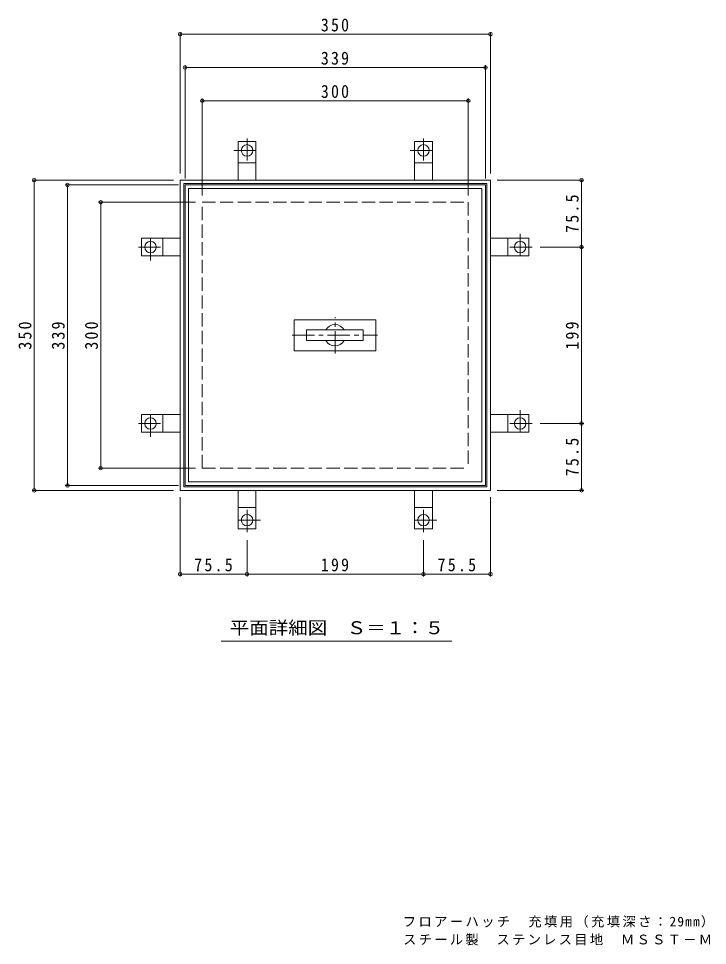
# Model space of a CAD drawing. Units: millimetres on the paper, enlarged 2 times, with parts at other scales. Extents: x -329 to 360, y -273 to 238.
# Drawn here: x -329 to -18.1, y -272.9 to 145.3 of the extents above; entities that cross this region are included whole.
import ezdxf
from ezdxf.enums import TextEntityAlignment as Align

# ---------------------------------------------------------------- set-up
doc = ezdxf.new("R2010")
doc.units = ezdxf.units.MM
doc.header["$LTSCALE"] = 2
doc.header["$PDMODE"] = 32
doc.header["$PDSIZE"] = 1.6
doc.linetypes.add('CHAIN1', pattern=[8, 5, -1, 1, -1])
doc.linetypes.add('DASHED3', pattern=[4, 3, -1])
for name, color, linetype, lineweight in [('A-1_ピット', 2, 'Continuous', 9), ('A-2_蓋', 3, 'Continuous', 9), ('A-4_寸法', 7, 'Continuous', 9)]:
    doc.layers.add(name, color=color, linetype=linetype, lineweight=lineweight)
doc.layers.add('F-F_F-Fﾚｲﾔ', color=7, linetype='Continuous')
doc.styles.add('ＭＳ ゴシック', font='')
doc.styles.get('ＭＳ ゴシック').set_extended_font_data('MS Gothic')

msp = doc.modelspace()

# ---------------------------------------------------------------- linework, layer by layer
at = {"layer": 'A-1_ピット'}
for p, q in [((-229.847, 89.802), (-221.847, 89.802)), ((-229.847, 72.402), (-229.847, 89.802)), ((-221.847, 72.402), (-221.847, 89.802)), ((-142.247, 72.402), (-142.247, 89.802)), ((-229.847, 80.202), (-221.847, 80.202)), ((-150.247, 80.202), (-142.247, 80.202)), ((-254.447, 70.802), (-117.647, 70.802)), ((-254.447, -65.998), (-254.447, 70.802)), ((-117.647, 70.802), (-117.647, -65.998)), ((-256.047, 46.202), (-273.447, 46.202)), ((-263.847, 38.202), (-263.847, 46.202)), ((-108.247, 46.202), (-108.247, 38.202)), ((-116.047, 38.202), (-98.647, 38.202)), ((-256.047, -33.398), (-273.447, -33.398)), ((-263.847, -41.398), (-263.847, -33.398)), ((-108.247, -33.398), (-108.247, -41.398)), ((-116.047, -41.398), (-98.647, -41.398)), ((-254.447, -65.998), (-117.647, -65.998)), ((-256.047, -67.598), (-116.047, -67.598)), ((-229.847, -67.598), (-229.847, -84.998)), ((-221.847, -67.598), (-221.847, -84.998)), ((-150.247, -67.598), (-150.247, -84.998)), ((-221.847, -75.398), (-229.847, -75.398)), ((-142.247, -75.398), (-150.247, -75.398)), ((-221.847, -84.998), (-229.847, -84.998))]:
    msp.add_line(p, q, dxfattribs=at)
at = {"layer": 'A-1_ピット', "linetype": 'CHAIN1'}
for p, q in [((-225.847, 81.202), (-225.847, 91.802)), ((-146.247, 81.202), (-146.247, 91.802)), ((-231.847, 85.802), (-219.847, 85.802)), ((-152.247, 85.802), (-140.247, 85.802)), ((-269.447, 36.202), (-269.447, 48.202)), ((-102.647, 48.202), (-102.647, 36.202)), ((-264.847, 42.202), (-275.447, 42.202)), ((-107.247, 42.202), (-96.647, 42.202)), ((-269.447, -43.398), (-269.447, -31.398)), ((-102.647, -31.398), (-102.647, -43.398)), ((-264.847, -37.398), (-275.447, -37.398)), ((-107.247, -37.398), (-96.647, -37.398)), ((-225.847, -76.398), (-225.847, -86.998)), ((-146.247, -76.398), (-146.247, -86.998)), ((-219.847, -80.998), (-231.847, -80.998)), ((-140.247, -80.998), (-152.247, -80.998))]:
    msp.add_line(p, q, dxfattribs=at)
at = {"layer": 'A-1_ピット', "linetype": 'DASHED3'}
msp.add_line((-246.047, -57.598), (-126.047, -57.598), dxfattribs=at)
at = {"layer": 'A-1_ピット'}
for points in [[(-150.247, 72.402), (-150.247, 89.802), (-142.247, 89.802)], [(-256.047, -67.598), (-256.047, 72.402), (-116.047, 72.402), (-116.047, -67.598)], [(-256.047, 38.202), (-273.447, 38.202), (-273.447, 46.202)], [(-116.047, 46.202), (-98.647, 46.202), (-98.647, 38.202)], [(-256.047, -41.398), (-273.447, -41.398), (-273.447, -33.398)], [(-116.047, -33.398), (-98.647, -33.398), (-98.647, -41.398)], [(-142.247, -67.598), (-142.247, -84.998), (-150.247, -84.998)]]:
    msp.add_lwpolyline(points, dxfattribs=at)
at = {"layer": 'A-1_ピット', "linetype": 'DASHED3'}
msp.add_lwpolyline([(-246.047, -57.598), (-246.047, 62.402), (-126.047, 62.402), (-126.047, -57.598)], dxfattribs=at)
at = {"layer": 'A-1_ピット'}
for centre in [(-225.847, 85.802), (-146.247, 85.802), (-269.447, 42.202), (-102.647, 42.202), (-269.447, -37.398), (-102.647, -37.398), (-225.847, -80.998), (-146.247, -80.998)]:
    msp.add_circle(centre, 2.6, dxfattribs=at)
at = {"layer": 'A-2_蓋'}
for p, q in [((-253.847, 70.202), (-118.247, 70.202)), ((-253.847, -65.398), (-253.847, 70.202)), ((-252.247, 68.602), (-119.847, 68.602)), ((-252.247, -63.798), (-252.247, 68.602)), ((-119.847, 68.602), (-119.847, -63.798)), ((-118.247, 70.202), (-118.247, -65.398)), ((-253.847, -65.398), (-118.247, -65.398)), ((-252.247, -63.798), (-119.847, -63.798))]:
    msp.add_line(p, q, dxfattribs=at)
at = {"layer": 'A-2_蓋', "linetype": 'CHAIN1'}
for p, q in [((-186.047, -5.815), (-186.047, 10.613)), ((-205.49, 2.402), (-166.946, 2.402))]:
    msp.add_line(p, q, dxfattribs=at)
at = {"layer": 'A-2_蓋'}
for points in [[(-204.599, -4.598), (-167.799, -4.598), (-167.799, 9.402), (-204.599, 9.402)], [(-198.999, 4.802), (-198.999, 0.002), (-173.399, 0.002), (-173.399, 4.802)]]:
    msp.add_lwpolyline(points, close=True, dxfattribs=at)
for start, end in [(30.00005, 150.00002), (209.99995, 330.00003)]:
    msp.add_arc((-186.199, 2.402), 4.8, start, end, dxfattribs=at)
at = {"layer": 'A-4_寸法'}
for p, q in [((-256.047, 75.402), (-256.047, 139.224)), ((-256.047, 138.224), (-116.047, 138.224)), ((-116.047, 75.402), (-116.047, 139.224)), ((-253.847, 73.202), (-253.847, 124.224)), ((-253.847, 123.224), (-118.247, 123.224)), ((-118.247, 73.202), (-118.247, 124.224)), ((-246.047, 65.402), (-246.047, 109.224)), ((-126.047, 65.402), (-126.047, 109.224)), ((-246.047, 108.224), (-126.047, 108.224)), ((-259.047, 72.402), (-322.869, 72.402)), ((-321.869, 72.402), (-321.869, -67.598)), ((-113.047, 72.402), (-73.962, 72.402)), ((-74.962, 42.202), (-74.962, 72.402)), ((-256.847, 70.202), (-307.869, 70.202)), ((-306.869, 70.202), (-306.869, -65.398)), ((-249.047, 62.402), (-292.869, 62.402)), ((-291.869, 62.402), (-291.869, -57.598)), ((-93.647, 42.202), (-73.962, 42.202)), ((-74.962, -37.398), (-74.962, 42.202)), ((-93.647, -37.398), (-73.962, -37.398)), ((-74.962, -67.598), (-74.962, -37.398)), ((-249.047, -57.598), (-292.869, -57.598)), ((-256.847, -65.398), (-307.869, -65.398)), ((-259.047, -67.598), (-322.869, -67.598)), ((-256.047, -70.598), (-256.047, -106.394)), ((-116.047, -70.598), (-116.047, -106.394)), ((-113.047, -67.598), (-73.962, -67.598)), ((-225.847, -89.998), (-225.847, -106.394)), ((-146.247, -89.998), (-146.247, -106.394)), ((-256.047, -105.394), (-225.847, -105.394)), ((-225.847, -105.394), (-146.247, -105.394)), ((-146.247, -105.394), (-116.047, -105.394)), ((-237.55, -135.671), (-133.415, -135.671))]:
    msp.add_line(p, q, dxfattribs=at)
for p in [(-256.047, 138.224), (-116.047, 138.224), (-253.847, 123.224), (-118.247, 123.224), (-246.047, 108.224), (-126.047, 108.224), (-321.869, 72.402), (-74.962, 72.402), (-306.869, 70.202), (-291.869, 62.402), (-74.962, 42.202), (-74.962, -37.398), (-291.869, -57.598), (-321.869, -67.598), (-306.869, -65.398), (-74.962, -67.598), (-256.047, -105.394), (-225.847, -105.394), (-146.247, -105.394), (-116.047, -105.394)]:
    msp.add_point(p, dxfattribs=at)

# ---------------------------------------------------------------- texts
at = {"layer": 'A-4_寸法', "color": 2, "style": 'ＭＳ ゴシック', "width": 1.1}
msp.add_text('平面詳細図\u3000Ｓ＝１：５', height=5.865, dxfattribs=at).set_placement((-233.694, -134.276), align=Align.BOTTOM_LEFT)
at = {"layer": 'A-4_寸法', "color": 2, "char_height": 5.865, "attachment_point": 7, "style": 'ＭＳ ゴシック'}
for s, insert in [('\\T1.27;\\W0.9;350', (-192.547, 139.424)), ('\\T1.27;\\W0.9;339', (-192.547, 124.424)), ('\\T1.27;\\W0.9;300', (-192.547, 109.424)), ('\\T1.28;\\W0.9;75.5', (-249.697, -104.194)), ('\\T1.27;\\W0.9;199', (-192.547, -104.194)), ('\\T1.28;\\W0.9;75.5', (-139.897, -104.194))]:
    msp.add_mtext(s, dxfattribs=dict(at, insert=insert))
at = {"layer": 'A-4_寸法', "color": 2, "char_height": 5.865, "attachment_point": 7, "rotation": 90, "style": 'ＭＳ ゴシック'}
for s, insert in [('\\T1.28;\\W0.9;75.5', (-76.162, 48.552)), ('\\T1.27;\\W0.9;350', (-323.069, -4.098)), ('\\T1.27;\\W0.9;339', (-308.069, -4.098)), ('\\T1.27;\\W0.9;300', (-293.069, -4.098)), ('\\T1.27;\\W0.9;199', (-76.162, -4.098)), ('\\T1.28;\\W0.9;75.5', (-76.162, -61.248))]:
    msp.add_mtext(s, dxfattribs=dict(at, insert=insert))
at = {"layer": 'F-F_F-Fﾚｲﾔ', "char_height": 4.399, "attachment_point": 7, "style": 'ＭＳ ゴシック'}
for s, insert in [('\\T1.18;フロアーハッチ\u3000充填用（充填深さ：29mm）屋内用\u3000一般形', (-155.589, -264.931)), ('\\T1.17;スチール製\u3000ステンレス目地\u3000ＭＳＳＴ－Ｍ－３５０', (-155.427, -272.946))]:
    msp.add_mtext(s, dxfattribs=dict(at, insert=insert))

doc.saveas('drawing.dxf')
